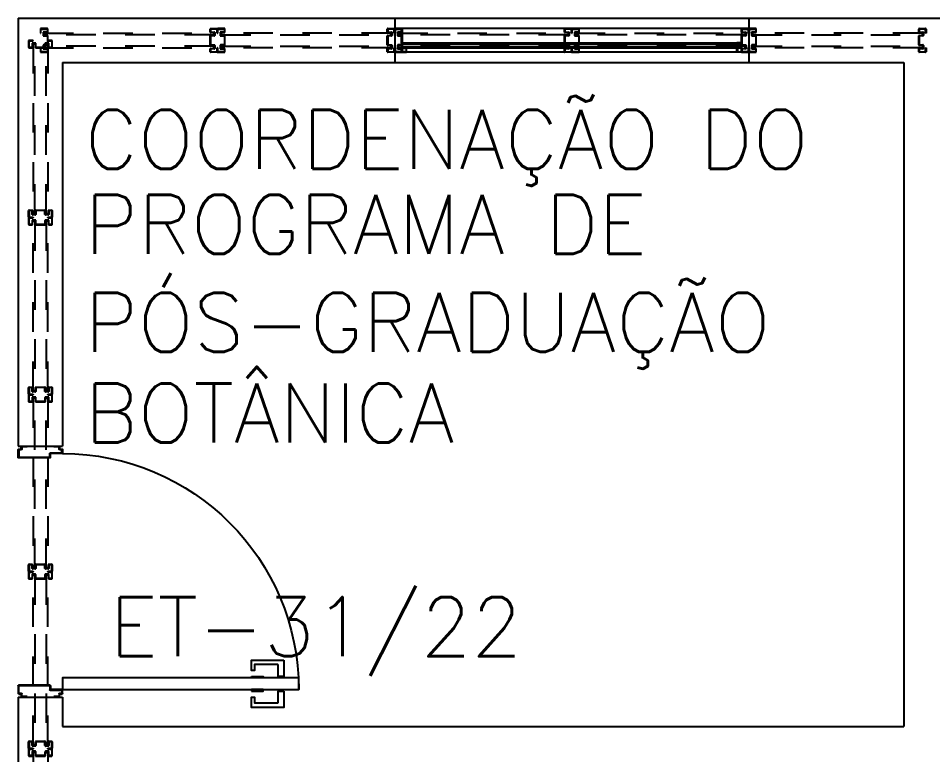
# Model space of a CAD drawing. Header units: millimetres. Extents: x 2686 to 2939, y 1294 to 1441.
# Drawn here: x 2920.221 to 2923.318, y 1351.629 to 1354.125 of the extents above; entities that cross this region are included whole.
import ezdxf

# ---------------------------------------------------------------- set-up
doc = ezdxf.new("R2010")
doc.units = ezdxf.units.MM
doc.linetypes.add('HIDDEN', pattern=[0.375, 0.25, -0.125])
for name, color, linetype in [('AR-ALV', 2, 'Continuous'), ('AR-ESQ', 1, 'Continuous'), ('AR-PEITORIL', 1, 'Continuous'), ('AR-PORTA', 1, 'Continuous'), ('DT-ESQ-BAGUETE-C', 1, 'Continuous'), ('DT-ESQ-BAGUETE-V', 1, 'Continuous'), ('DT-ESQ-CHAPA DOBRADA-V', 1, 'Continuous'), ('DT-ESQ-MARCO-V', 1, 'Continuous'), ('DT-ESQ-PERFIL U-C', 2, 'Continuous'), ('DT-ESQ-PROJ', 1, 'HIDDEN'), ('DT-ESQ-VIDRO-C', 2, 'Continuous'), ('DT-TXTMOD', 1, 'Continuous'), ('ENDEREÇO', 2, 'Continuous'), ('maçaneta', 1, 'Continuous'), ('mov', 1, 'Continuous'), ('PM-PERFIL U-C', 2, 'Continuous'), ('pm1', 2, 'Continuous'), ('TEXTO', 2, 'Continuous')]:
    doc.layers.add(name, color=color, linetype=linetype)
doc.styles.add('S10', font='simplex.shx', dxfattribs={"height": 0.1})
doc.styles.add('UNB-100', font='simplex.shx', dxfattribs={"height": 0.2})
doc.styles.add('UNB1-100', font='simplex.shx', dxfattribs={"height": 0.2})

# ---------------------------------------------------------------- blocks, each defined once
blk = doc.blocks.new('EF135-P')
at = {"layer": 'DT-ESQ-PROJ', "ltscale": 0.1}
for points in [[(0.025, -0.1035), (0.025, -0.1135, -0.414214), (0.0235, -0.115), (0.0015, -0.115, -0.414214), (0, -0.1135), (0, -0.1), (0.0015, -0.1), (0.0015, -0.113, 0.414214), (0.002, -0.1135), (0.023, -0.1135, 0.414214), (0.0235, -0.113), (0.0235, -0.1035), (0.0105, -0.1035, -0.414214), (0.009, -0.102), (0.009, -0.092, -0.414214), (0.0105, -0.0905), (0.0235, -0.0905), (0.0235, -0.0595), (0.0105, -0.0595, -0.414214), (0.009, -0.058), (0.009, -0.048, -0.414214), (0.0105, -0.0465), (0.0235, -0.0465), (0.0235, -0.037, 0.414214), (0.023, -0.0365), (0.002, -0.0365, 0.414214), (0.0015, -0.037), (0.0015, -0.05), (0, -0.05), (0, -0.0365, -0.414214), (0.0015, -0.035), (0.0235, -0.035, -0.414214), (0.025, -0.0365), (0.025, -0.0465, -0.414214), (0.0235, -0.048), (0.0105, -0.048), (0.0105, -0.058), (0.0235, -0.058), (0.0235, -0.058, -0.414214), (0.025, -0.0595), (0.025, -0.0905, -0.414214), (0.0235, -0.092), (0.0235, -0.092), (0.0105, -0.092), (0.0105, -0.102), (0.0235, -0.102, -0.414214)], [(0.575, -0.1035), (0.575, -0.1135, 0.414214), (0.5765, -0.115), (0.5985, -0.115, 0.414214), (0.6, -0.1135), (0.6, -0.1), (0.5985, -0.1), (0.5985, -0.113, -0.414214), (0.598, -0.1135), (0.577, -0.1135, -0.414214), (0.5765, -0.113), (0.5765, -0.1035), (0.5895, -0.1035, 0.414214), (0.591, -0.102), (0.591, -0.092, 0.414214), (0.5895, -0.0905), (0.5765, -0.0905), (0.5765, -0.0595), (0.5895, -0.0595, 0.414214), (0.591, -0.058), (0.591, -0.048, 0.414214), (0.5895, -0.0465), (0.5765, -0.0465), (0.5765, -0.037, -0.414214), (0.577, -0.0365), (0.598, -0.0365, -0.414214), (0.5985, -0.037), (0.5985, -0.05), (0.6, -0.05), (0.6, -0.0365, 0.414214), (0.5985, -0.035), (0.5765, -0.035, 0.414214), (0.575, -0.0365), (0.575, -0.0465, 0.414214), (0.5765, -0.048), (0.5895, -0.048), (0.5895, -0.058), (0.5765, -0.058), (0.5765, -0.058, 0.414214), (0.575, -0.0595), (0.575, -0.0905, 0.414214), (0.5765, -0.092), (0.5765, -0.092), (0.5895, -0.092), (0.5895, -0.102), (0.5765, -0.102, 0.414214)], [(0.625, -0.1035), (0.625, -0.1135, -0.414214), (0.6235, -0.115), (0.6015, -0.115, -0.414214), (0.6, -0.1135), (0.6, -0.1), (0.6015, -0.1), (0.6015, -0.113, 0.414214), (0.602, -0.1135), (0.623, -0.1135, 0.414214), (0.6235, -0.113), (0.6235, -0.1035), (0.6105, -0.1035, -0.414214), (0.609, -0.102), (0.609, -0.092, -0.414214), (0.6105, -0.0905), (0.6235, -0.0905), (0.6235, -0.0595), (0.6105, -0.0595, -0.414214), (0.609, -0.058), (0.609, -0.048, -0.414214), (0.6105, -0.0465), (0.6235, -0.0465), (0.6235, -0.037, 0.414214), (0.623, -0.0365), (0.602, -0.0365, 0.414214), (0.6015, -0.037), (0.6015, -0.05), (0.6, -0.05), (0.6, -0.0365, -0.414214), (0.6015, -0.035), (0.6235, -0.035, -0.414214), (0.625, -0.0365), (0.625, -0.0465, -0.414214), (0.6235, -0.048), (0.6105, -0.048), (0.6105, -0.058), (0.6235, -0.058), (0.6235, -0.058, -0.414214), (0.625, -0.0595), (0.625, -0.0905, -0.414214), (0.6235, -0.092), (0.6235, -0.092), (0.6105, -0.092), (0.6105, -0.102), (0.6235, -0.102, -0.414214)], [(1.175, -0.1035), (1.175, -0.1135, 0.414214), (1.1765, -0.115), (1.1985, -0.115, 0.414214), (1.2, -0.1135), (1.2, -0.1), (1.1985, -0.1), (1.1985, -0.113, -0.414214), (1.198, -0.1135), (1.177, -0.1135, -0.414214), (1.1765, -0.113), (1.1765, -0.1035), (1.1895, -0.1035, 0.414214), (1.191, -0.102), (1.191, -0.092, 0.414214), (1.1895, -0.0905), (1.1765, -0.0905), (1.1765, -0.0595), (1.1895, -0.0595, 0.414214), (1.191, -0.058), (1.191, -0.048, 0.414214), (1.1895, -0.0465), (1.1765, -0.0465), (1.1765, -0.037, -0.414214), (1.177, -0.0365), (1.198, -0.0365, -0.414214), (1.1985, -0.037), (1.1985, -0.05), (1.2, -0.05), (1.2, -0.0365, 0.414214), (1.1985, -0.035), (1.1765, -0.035, 0.414214), (1.175, -0.0365), (1.175, -0.0465, 0.414214), (1.1765, -0.048), (1.1895, -0.048), (1.1895, -0.058), (1.1765, -0.058), (1.1765, -0.058, 0.414214), (1.175, -0.0595), (1.175, -0.0905, 0.414214), (1.1765, -0.092), (1.1765, -0.092), (1.1895, -0.092), (1.1895, -0.102), (1.1765, -0.102, 0.414214)], [(1.225, -0.1035), (1.225, -0.1135, -0.414214), (1.2235, -0.115), (1.2015, -0.115, -0.414214), (1.2, -0.1135), (1.2, -0.1), (1.2015, -0.1), (1.2015, -0.113, 0.414214), (1.202, -0.1135), (1.223, -0.1135, 0.414214), (1.2235, -0.113), (1.2235, -0.1035), (1.2105, -0.1035, -0.414214), (1.209, -0.102), (1.209, -0.092, -0.414214), (1.2105, -0.0905), (1.2235, -0.0905), (1.2235, -0.0595), (1.2105, -0.0595, -0.414214), (1.209, -0.058), (1.209, -0.048, -0.414214), (1.2105, -0.0465), (1.2235, -0.0465), (1.2235, -0.037, 0.414214), (1.223, -0.0365), (1.202, -0.0365, 0.414214), (1.2015, -0.037), (1.2015, -0.05), (1.2, -0.05), (1.2, -0.0365, -0.414214), (1.2015, -0.035), (1.2235, -0.035, -0.414214), (1.225, -0.0365), (1.225, -0.0465, -0.414214), (1.2235, -0.048), (1.2105, -0.048), (1.2105, -0.058), (1.2235, -0.058), (1.2235, -0.058, -0.414214), (1.225, -0.0595), (1.225, -0.0905, -0.414214), (1.2235, -0.092), (1.2235, -0.092), (1.2105, -0.092), (1.2105, -0.102), (1.2235, -0.102, -0.414214)], [(1.775, -0.1035), (1.775, -0.1135, 0.414214), (1.7765, -0.115), (1.7985, -0.115, 0.414214), (1.8, -0.1135), (1.8, -0.1), (1.7985, -0.1), (1.7985, -0.113, -0.414214), (1.798, -0.1135), (1.777, -0.1135, -0.414214), (1.7765, -0.113), (1.7765, -0.1035), (1.7895, -0.1035, 0.414214), (1.791, -0.102), (1.791, -0.092, 0.414214), (1.7895, -0.0905), (1.7765, -0.0905), (1.7765, -0.0595), (1.7895, -0.0595, 0.414214), (1.791, -0.058), (1.791, -0.048, 0.414214), (1.7895, -0.0465), (1.7765, -0.0465), (1.7765, -0.037, -0.414214), (1.777, -0.0365), (1.798, -0.0365, -0.414214), (1.7985, -0.037), (1.7985, -0.05), (1.8, -0.05), (1.8, -0.0365, 0.414214), (1.7985, -0.035), (1.7765, -0.035, 0.414214), (1.775, -0.0365), (1.775, -0.0465, 0.414214), (1.7765, -0.048), (1.7895, -0.048), (1.7895, -0.058), (1.7765, -0.058), (1.7765, -0.058, 0.414214), (1.775, -0.0595), (1.775, -0.0905, 0.414214), (1.7765, -0.092), (1.7765, -0.092), (1.7895, -0.092), (1.7895, -0.102), (1.7765, -0.102, 0.414214)], [(1.825, -0.1035), (1.825, -0.1135, -0.414214), (1.8235, -0.115), (1.8015, -0.115, -0.414214), (1.8, -0.1135), (1.8, -0.1), (1.8015, -0.1), (1.8015, -0.113, 0.414214), (1.802, -0.1135), (1.823, -0.1135, 0.414214), (1.8235, -0.113), (1.8235, -0.1035), (1.8105, -0.1035, -0.414214), (1.809, -0.102), (1.809, -0.092, -0.414214), (1.8105, -0.0905), (1.8235, -0.0905), (1.8235, -0.0595), (1.8105, -0.0595, -0.414214), (1.809, -0.058), (1.809, -0.048, -0.414214), (1.8105, -0.0465), (1.8235, -0.0465), (1.8235, -0.037, 0.414214), (1.823, -0.0365), (1.802, -0.0365, 0.414214), (1.8015, -0.037), (1.8015, -0.05), (1.8, -0.05), (1.8, -0.0365, -0.414214), (1.8015, -0.035), (1.8235, -0.035, -0.414214), (1.825, -0.0365), (1.825, -0.0465, -0.414214), (1.8235, -0.048), (1.8105, -0.048), (1.8105, -0.058), (1.8235, -0.058), (1.8235, -0.058, -0.414214), (1.825, -0.0595), (1.825, -0.0905, -0.414214), (1.8235, -0.092), (1.8235, -0.092), (1.8105, -0.092), (1.8105, -0.102), (1.8235, -0.102, -0.414214)], [(2.375, -0.1035), (2.375, -0.1135, 0.414214), (2.3765, -0.115), (2.3985, -0.115, 0.414214), (2.4, -0.1135), (2.4, -0.1), (2.3985, -0.1), (2.3985, -0.113, -0.414214), (2.398, -0.1135), (2.377, -0.1135, -0.414214), (2.3765, -0.113), (2.3765, -0.1035), (2.3895, -0.1035, 0.414214), (2.391, -0.102), (2.391, -0.092, 0.414214), (2.3895, -0.0905), (2.3765, -0.0905), (2.3765, -0.0595), (2.3895, -0.0595, 0.414214), (2.391, -0.058), (2.391, -0.048, 0.414214), (2.3895, -0.0465), (2.3765, -0.0465), (2.3765, -0.037, -0.414214), (2.377, -0.0365), (2.398, -0.0365, -0.414214), (2.3985, -0.037), (2.3985, -0.05), (2.4, -0.05), (2.4, -0.0365, 0.414214), (2.3985, -0.035), (2.3765, -0.035, 0.414214), (2.375, -0.0365), (2.375, -0.0465, 0.414214), (2.3765, -0.048), (2.3895, -0.048), (2.3895, -0.058), (2.3765, -0.058), (2.3765, -0.058, 0.414214), (2.375, -0.0595), (2.375, -0.0905, 0.414214), (2.3765, -0.092), (2.3765, -0.092), (2.3895, -0.092), (2.3895, -0.102), (2.3765, -0.102, 0.414214)], [(2.425, -0.1035), (2.425, -0.1135, -0.414214), (2.4235, -0.115), (2.4015, -0.115, -0.414214), (2.4, -0.1135), (2.4, -0.1), (2.4015, -0.1), (2.4015, -0.113, 0.414214), (2.402, -0.1135), (2.423, -0.1135, 0.414214), (2.4235, -0.113), (2.4235, -0.1035), (2.4105, -0.1035, -0.414214), (2.409, -0.102), (2.409, -0.092, -0.414214), (2.4105, -0.0905), (2.4235, -0.0905), (2.4235, -0.0595), (2.4105, -0.0595, -0.414214), (2.409, -0.058), (2.409, -0.048, -0.414214), (2.4105, -0.0465), (2.4235, -0.0465), (2.4235, -0.037, 0.414214), (2.423, -0.0365), (2.402, -0.0365, 0.414214), (2.4015, -0.037), (2.4015, -0.05), (2.4, -0.05), (2.4, -0.0365, -0.414214), (2.4015, -0.035), (2.4235, -0.035, -0.414214), (2.425, -0.0365), (2.425, -0.0465, -0.414214), (2.4235, -0.048), (2.4105, -0.048), (2.4105, -0.058), (2.4235, -0.058), (2.4235, -0.058, -0.414214), (2.425, -0.0595), (2.425, -0.0905, -0.414214), (2.4235, -0.092), (2.4235, -0.092), (2.4105, -0.092), (2.4105, -0.102), (2.4235, -0.102, -0.414214)], [(2.975, -0.1035), (2.975, -0.1135, 0.414214), (2.9765, -0.115), (2.9985, -0.115, 0.414214), (3, -0.1135), (3, -0.1), (2.9985, -0.1), (2.9985, -0.113, -0.414214), (2.998, -0.1135), (2.977, -0.1135, -0.414214), (2.9765, -0.113), (2.9765, -0.1035), (2.9895, -0.1035, 0.414214), (2.991, -0.102), (2.991, -0.092, 0.414214), (2.9895, -0.0905), (2.9765, -0.0905), (2.9765, -0.0595), (2.9895, -0.0595, 0.414214), (2.991, -0.058), (2.991, -0.048, 0.414214), (2.9895, -0.0465), (2.9765, -0.0465), (2.9765, -0.037, -0.414214), (2.977, -0.0365), (2.998, -0.0365, -0.414214), (2.9985, -0.037), (2.9985, -0.05), (3, -0.05), (3, -0.0365, 0.414214), (2.9985, -0.035), (2.9765, -0.035, 0.414214), (2.975, -0.0365), (2.975, -0.0465, 0.414214), (2.9765, -0.048), (2.9895, -0.048), (2.9895, -0.058), (2.9765, -0.058), (2.9765, -0.058, 0.414214), (2.975, -0.0595), (2.975, -0.0905, 0.414214), (2.9765, -0.092), (2.9765, -0.092), (2.9895, -0.092), (2.9895, -0.102), (2.9765, -0.102, 0.414214)]]:
    blk.add_lwpolyline(points, format="xyb", close=True, dxfattribs=at)
for points in [[(0.0125, -0.056), (0.0125, -0.05), (0.5875, -0.05), (0.5875, -0.056)], [(1.1875, -0.056), (1.1875, -0.05), (0.6125, -0.05), (0.6125, -0.056)], [(1.7875, -0.056), (1.7875, -0.05), (1.2125, -0.05), (1.2125, -0.056)], [(1.8125, -0.056), (1.8125, -0.05), (2.3875, -0.05), (2.3875, -0.056)], [(2.9875, -0.056), (2.9875, -0.05), (2.4125, -0.05), (2.4125, -0.056)], [(0.0125, -0.094), (0.0125, -0.1), (0.5875, -0.1), (0.5875, -0.094)], [(1.1875, -0.094), (1.1875, -0.1), (0.6125, -0.1), (0.6125, -0.094)], [(1.7875, -0.094), (1.7875, -0.1), (1.2125, -0.1), (1.2125, -0.094)], [(1.8125, -0.094), (1.8125, -0.1), (2.3875, -0.1), (2.3875, -0.094)], [(2.9875, -0.094), (2.9875, -0.1), (2.4125, -0.1), (2.4125, -0.094)]]:
    blk.add_lwpolyline(points, close=True, dxfattribs=at)
at = {"layer": 'DT-TXTMOD', "ltscale": 0.1, "style": 'S10', "flags": 3}
for tag, p in [('M19A', (0.0235, -0.255)), ('M21A', (0.827, -0.255)), ('M23A', (1.6306, -0.255)), ('M26A', (2.4341, -0.255))]:
    blk.add_attdef(tag, p, '', height=0.1, dxfattribs=at)
blk = doc.blocks.new('EF136-P')
at = {"layer": 'DT-ESQ-PROJ', "ltscale": 0.1}
for points in [[(0.025, -0.1035), (0.025, -0.1135, -0.414214), (0.0235, -0.115), (0.0015, -0.115, -0.414214), (0, -0.1135), (0, -0.1), (0.0015, -0.1), (0.0015, -0.113, 0.414214), (0.002, -0.1135), (0.023, -0.1135, 0.414214), (0.0235, -0.113), (0.0235, -0.1035), (0.0105, -0.1035, -0.414214), (0.009, -0.102), (0.009, -0.092, -0.414214), (0.0105, -0.0905), (0.0235, -0.0905), (0.0235, -0.0595), (0.0105, -0.0595, -0.414214), (0.009, -0.058), (0.009, -0.048, -0.414214), (0.0105, -0.0465), (0.0235, -0.0465), (0.0235, -0.037, 0.414214), (0.023, -0.0365), (0.002, -0.0365, 0.414214), (0.0015, -0.037), (0.0015, -0.05), (0, -0.05), (0, -0.0365, -0.414214), (0.0015, -0.035), (0.0235, -0.035, -0.414214), (0.025, -0.0365), (0.025, -0.0465, -0.414214), (0.0235, -0.048), (0.0105, -0.048), (0.0105, -0.058), (0.0235, -0.058), (0.0235, -0.058, -0.414214), (0.025, -0.0595), (0.025, -0.0905, -0.414214), (0.0235, -0.092), (0.0235, -0.092), (0.0105, -0.092), (0.0105, -0.102), (0.0235, -0.102, -0.414214)], [(0.575, -0.1035), (0.575, -0.1135, 0.414214), (0.5765, -0.115), (0.5985, -0.115, 0.414214), (0.6, -0.1135), (0.6, -0.1), (0.5985, -0.1), (0.5985, -0.113, -0.414214), (0.598, -0.1135), (0.577, -0.1135, -0.414214), (0.5765, -0.113), (0.5765, -0.1035), (0.5895, -0.1035, 0.414214), (0.591, -0.102), (0.591, -0.092, 0.414214), (0.5895, -0.0905), (0.5765, -0.0905), (0.5765, -0.0595), (0.5895, -0.0595, 0.414214), (0.591, -0.058), (0.591, -0.048, 0.414214), (0.5895, -0.0465), (0.5765, -0.0465), (0.5765, -0.037, -0.414214), (0.577, -0.0365), (0.598, -0.0365, -0.414214), (0.5985, -0.037), (0.5985, -0.05), (0.6, -0.05), (0.6, -0.0365, 0.414214), (0.5985, -0.035), (0.5765, -0.035, 0.414214), (0.575, -0.0365), (0.575, -0.0465, 0.414214), (0.5765, -0.048), (0.5895, -0.048), (0.5895, -0.058), (0.5765, -0.058), (0.5765, -0.058, 0.414214), (0.575, -0.0595), (0.575, -0.0905, 0.414214), (0.5765, -0.092), (0.5765, -0.092), (0.5895, -0.092), (0.5895, -0.102), (0.5765, -0.102, 0.414214)], [(0.625, -0.1035), (0.625, -0.1135, -0.414214), (0.6235, -0.115), (0.6015, -0.115, -0.414214), (0.6, -0.1135), (0.6, -0.1), (0.6015, -0.1), (0.6015, -0.113, 0.414214), (0.602, -0.1135), (0.623, -0.1135, 0.414214), (0.6235, -0.113), (0.6235, -0.1035), (0.6105, -0.1035, -0.414214), (0.609, -0.102), (0.609, -0.092, -0.414214), (0.6105, -0.0905), (0.6235, -0.0905), (0.6235, -0.0595), (0.6105, -0.0595, -0.414214), (0.609, -0.058), (0.609, -0.048, -0.414214), (0.6105, -0.0465), (0.6235, -0.0465), (0.6235, -0.037, 0.414214), (0.623, -0.0365), (0.602, -0.0365, 0.414214), (0.6015, -0.037), (0.6015, -0.05), (0.6, -0.05), (0.6, -0.0365, -0.414214), (0.6015, -0.035), (0.6235, -0.035, -0.414214), (0.625, -0.0365), (0.625, -0.0465, -0.414214), (0.6235, -0.048), (0.6105, -0.048), (0.6105, -0.058), (0.6235, -0.058), (0.6235, -0.058, -0.414214), (0.625, -0.0595), (0.625, -0.0905, -0.414214), (0.6235, -0.092), (0.6235, -0.092), (0.6105, -0.092), (0.6105, -0.102), (0.6235, -0.102, -0.414214)], [(1.175, -0.1035), (1.175, -0.1135, 0.414214), (1.1765, -0.115), (1.1985, -0.115, 0.414214), (1.2, -0.1135), (1.2, -0.1), (1.1985, -0.1), (1.1985, -0.113, -0.414214), (1.198, -0.1135), (1.177, -0.1135, -0.414214), (1.1765, -0.113), (1.1765, -0.1035), (1.1895, -0.1035, 0.414214), (1.191, -0.102), (1.191, -0.092, 0.414214), (1.1895, -0.0905), (1.1765, -0.0905), (1.1765, -0.0595), (1.1895, -0.0595, 0.414214), (1.191, -0.058), (1.191, -0.048, 0.414214), (1.1895, -0.0465), (1.1765, -0.0465), (1.1765, -0.037, -0.414214), (1.177, -0.0365), (1.198, -0.0365, -0.414214), (1.1985, -0.037), (1.1985, -0.05), (1.2, -0.05), (1.2, -0.0365, 0.414214), (1.1985, -0.035), (1.1765, -0.035, 0.414214), (1.175, -0.0365), (1.175, -0.0465, 0.414214), (1.1765, -0.048), (1.1895, -0.048), (1.1895, -0.058), (1.1765, -0.058), (1.1765, -0.058, 0.414214), (1.175, -0.0595), (1.175, -0.0905, 0.414214), (1.1765, -0.092), (1.1765, -0.092), (1.1895, -0.092), (1.1895, -0.102), (1.1765, -0.102, 0.414214)], [(1.225, -0.1035), (1.225, -0.1135, -0.414214), (1.2235, -0.115), (1.2015, -0.115, -0.414214), (1.2, -0.1135), (1.2, -0.1), (1.2015, -0.1), (1.2015, -0.113, 0.414214), (1.202, -0.1135), (1.223, -0.1135, 0.414214), (1.2235, -0.113), (1.2235, -0.1035), (1.2105, -0.1035, -0.414214), (1.209, -0.102), (1.209, -0.092, -0.414214), (1.2105, -0.0905), (1.2235, -0.0905), (1.2235, -0.0595), (1.2105, -0.0595, -0.414214), (1.209, -0.058), (1.209, -0.048, -0.414214), (1.2105, -0.0465), (1.2235, -0.0465), (1.2235, -0.037, 0.414214), (1.223, -0.0365), (1.202, -0.0365, 0.414214), (1.2015, -0.037), (1.2015, -0.05), (1.2, -0.05), (1.2, -0.0365, -0.414214), (1.2015, -0.035), (1.2235, -0.035, -0.414214), (1.225, -0.0365), (1.225, -0.0465, -0.414214), (1.2235, -0.048), (1.2105, -0.048), (1.2105, -0.058), (1.2235, -0.058), (1.2235, -0.058, -0.414214), (1.225, -0.0595), (1.225, -0.0905, -0.414214), (1.2235, -0.092), (1.2235, -0.092), (1.2105, -0.092), (1.2105, -0.102), (1.2235, -0.102, -0.414214)], [(1.775, -0.1035), (1.775, -0.1135, 0.414214), (1.7765, -0.115), (1.7985, -0.115, 0.414214), (1.8, -0.1135), (1.8, -0.1), (1.7985, -0.1), (1.7985, -0.113, -0.414214), (1.798, -0.1135), (1.777, -0.1135, -0.414214), (1.7765, -0.113), (1.7765, -0.1035), (1.7895, -0.1035, 0.414214), (1.791, -0.102), (1.791, -0.092, 0.414214), (1.7895, -0.0905), (1.7765, -0.0905), (1.7765, -0.0595), (1.7895, -0.0595, 0.414214), (1.791, -0.058), (1.791, -0.048, 0.414214), (1.7895, -0.0465), (1.7765, -0.0465), (1.7765, -0.037, -0.414214), (1.777, -0.0365), (1.798, -0.0365, -0.414214), (1.7985, -0.037), (1.7985, -0.05), (1.8, -0.05), (1.8, -0.0365, 0.414214), (1.7985, -0.035), (1.7765, -0.035, 0.414214), (1.775, -0.0365), (1.775, -0.0465, 0.414214), (1.7765, -0.048), (1.7895, -0.048), (1.7895, -0.058), (1.7765, -0.058), (1.7765, -0.058, 0.414214), (1.775, -0.0595), (1.775, -0.0905, 0.414214), (1.7765, -0.092), (1.7765, -0.092), (1.7895, -0.092), (1.7895, -0.102), (1.7765, -0.102, 0.414214)], [(1.825, -0.1035), (1.825, -0.1135, -0.414214), (1.8235, -0.115), (1.8015, -0.115, -0.414214), (1.8, -0.1135), (1.8, -0.1), (1.8015, -0.1), (1.8015, -0.113, 0.414214), (1.802, -0.1135), (1.823, -0.1135, 0.414214), (1.8235, -0.113), (1.8235, -0.1035), (1.8105, -0.1035, -0.414214), (1.809, -0.102), (1.809, -0.092, -0.414214), (1.8105, -0.0905), (1.8235, -0.0905), (1.8235, -0.0595), (1.8105, -0.0595, -0.414214), (1.809, -0.058), (1.809, -0.048, -0.414214), (1.8105, -0.0465), (1.8235, -0.0465), (1.8235, -0.037, 0.414214), (1.823, -0.0365), (1.802, -0.0365, 0.414214), (1.8015, -0.037), (1.8015, -0.05), (1.8, -0.05), (1.8, -0.0365, -0.414214), (1.8015, -0.035), (1.8235, -0.035, -0.414214), (1.825, -0.0365), (1.825, -0.0465, -0.414214), (1.8235, -0.048), (1.8105, -0.048), (1.8105, -0.058), (1.8235, -0.058), (1.8235, -0.058, -0.414214), (1.825, -0.0595), (1.825, -0.0905, -0.414214), (1.8235, -0.092), (1.8235, -0.092), (1.8105, -0.092), (1.8105, -0.102), (1.8235, -0.102, -0.414214)], [(2.375, -0.1035), (2.375, -0.1135, 0.414214), (2.3765, -0.115), (2.3985, -0.115, 0.414214), (2.4, -0.1135), (2.4, -0.1), (2.3985, -0.1), (2.3985, -0.113, -0.414214), (2.398, -0.1135), (2.377, -0.1135, -0.414214), (2.3765, -0.113), (2.3765, -0.1035), (2.3895, -0.1035, 0.414214), (2.391, -0.102), (2.391, -0.092, 0.414214), (2.3895, -0.0905), (2.3765, -0.0905), (2.3765, -0.0595), (2.3895, -0.0595, 0.414214), (2.391, -0.058), (2.391, -0.048, 0.414214), (2.3895, -0.0465), (2.3765, -0.0465), (2.3765, -0.037, -0.414214), (2.377, -0.0365), (2.398, -0.0365, -0.414214), (2.3985, -0.037), (2.3985, -0.05), (2.4, -0.05), (2.4, -0.0365, 0.414214), (2.3985, -0.035), (2.3765, -0.035, 0.414214), (2.375, -0.0365), (2.375, -0.0465, 0.414214), (2.3765, -0.048), (2.3895, -0.048), (2.3895, -0.058), (2.3765, -0.058), (2.3765, -0.058, 0.414214), (2.375, -0.0595), (2.375, -0.0905, 0.414214), (2.3765, -0.092), (2.3765, -0.092), (2.3895, -0.092), (2.3895, -0.102), (2.3765, -0.102, 0.414214)], [(2.425, -0.1035), (2.425, -0.1135, -0.414214), (2.4235, -0.115), (2.4015, -0.115, -0.414214), (2.4, -0.1135), (2.4, -0.1), (2.4015, -0.1), (2.4015, -0.113, 0.414214), (2.402, -0.1135), (2.423, -0.1135, 0.414214), (2.4235, -0.113), (2.4235, -0.1035), (2.4105, -0.1035, -0.414214), (2.409, -0.102), (2.409, -0.092, -0.414214), (2.4105, -0.0905), (2.4235, -0.0905), (2.4235, -0.0595), (2.4105, -0.0595, -0.414214), (2.409, -0.058), (2.409, -0.048, -0.414214), (2.4105, -0.0465), (2.4235, -0.0465), (2.4235, -0.037, 0.414214), (2.423, -0.0365), (2.402, -0.0365, 0.414214), (2.4015, -0.037), (2.4015, -0.05), (2.4, -0.05), (2.4, -0.0365, -0.414214), (2.4015, -0.035), (2.4235, -0.035, -0.414214), (2.425, -0.0365), (2.425, -0.0465, -0.414214), (2.4235, -0.048), (2.4105, -0.048), (2.4105, -0.058), (2.4235, -0.058), (2.4235, -0.058, -0.414214), (2.425, -0.0595), (2.425, -0.0905, -0.414214), (2.4235, -0.092), (2.4235, -0.092), (2.4105, -0.092), (2.4105, -0.102), (2.4235, -0.102, -0.414214)], [(2.975, -0.1035), (2.975, -0.1135, 0.414214), (2.9765, -0.115), (2.9985, -0.115, 0.414214), (3, -0.1135), (3, -0.1), (2.9985, -0.1), (2.9985, -0.113, -0.414214), (2.998, -0.1135), (2.977, -0.1135, -0.414214), (2.9765, -0.113), (2.9765, -0.1035), (2.9895, -0.1035, 0.414214), (2.991, -0.102), (2.991, -0.092, 0.414214), (2.9895, -0.0905), (2.9765, -0.0905), (2.9765, -0.0595), (2.9895, -0.0595, 0.414214), (2.991, -0.058), (2.991, -0.048, 0.414214), (2.9895, -0.0465), (2.9765, -0.0465), (2.9765, -0.037, -0.414214), (2.977, -0.0365), (2.998, -0.0365, -0.414214), (2.9985, -0.037), (2.9985, -0.05), (3, -0.05), (3, -0.0365, 0.414214), (2.9985, -0.035), (2.9765, -0.035, 0.414214), (2.975, -0.0365), (2.975, -0.0465, 0.414214), (2.9765, -0.048), (2.9895, -0.048), (2.9895, -0.058), (2.9765, -0.058), (2.9765, -0.058, 0.414214), (2.975, -0.0595), (2.975, -0.0905, 0.414214), (2.9765, -0.092), (2.9765, -0.092), (2.9895, -0.092), (2.9895, -0.102), (2.9765, -0.102, 0.414214)], [(3.025, -0.1035), (3.025, -0.1135, -0.414214), (3.0235, -0.115), (3.0015, -0.115, -0.414214), (3, -0.1135), (3, -0.1), (3.0015, -0.1), (3.0015, -0.113, 0.414214), (3.002, -0.1135), (3.023, -0.1135, 0.414214), (3.0235, -0.113), (3.0235, -0.1035), (3.0105, -0.1035, -0.414214), (3.009, -0.102), (3.009, -0.092, -0.414214), (3.0105, -0.0905), (3.0235, -0.0905), (3.0235, -0.0595), (3.0105, -0.0595, -0.414214), (3.009, -0.058), (3.009, -0.048, -0.414214), (3.0105, -0.0465), (3.0235, -0.0465), (3.0235, -0.037, 0.414214), (3.023, -0.0365), (3.002, -0.0365, 0.414214), (3.0015, -0.037), (3.0015, -0.05), (3, -0.05), (3, -0.0365, -0.414214), (3.0015, -0.035), (3.0235, -0.035, -0.414214), (3.025, -0.0365), (3.025, -0.0465, -0.414214), (3.0235, -0.048), (3.0105, -0.048), (3.0105, -0.058), (3.0235, -0.058), (3.0235, -0.058, -0.414214), (3.025, -0.0595), (3.025, -0.0905, -0.414214), (3.0235, -0.092), (3.0235, -0.092), (3.0105, -0.092), (3.0105, -0.102), (3.0235, -0.102, -0.414214)], [(3.575, -0.1035), (3.575, -0.1135, 0.414214), (3.5765, -0.115), (3.5985, -0.115, 0.414214), (3.6, -0.1135), (3.6, -0.1), (3.5985, -0.1), (3.5985, -0.113, -0.414214), (3.598, -0.1135), (3.577, -0.1135, -0.414214), (3.5765, -0.113), (3.5765, -0.1035), (3.5895, -0.1035, 0.414214), (3.591, -0.102), (3.591, -0.092, 0.414214), (3.5895, -0.0905), (3.5765, -0.0905), (3.5765, -0.0595), (3.5895, -0.0595, 0.414214), (3.591, -0.058), (3.591, -0.048, 0.414214), (3.5895, -0.0465), (3.5765, -0.0465), (3.5765, -0.037, -0.414214), (3.577, -0.0365), (3.598, -0.0365, -0.414214), (3.5985, -0.037), (3.5985, -0.05), (3.6, -0.05), (3.6, -0.0365, 0.414214), (3.5985, -0.035), (3.5765, -0.035, 0.414214), (3.575, -0.0365), (3.575, -0.0465, 0.414214), (3.5765, -0.048), (3.5895, -0.048), (3.5895, -0.058), (3.5765, -0.058), (3.5765, -0.058, 0.414214), (3.575, -0.0595), (3.575, -0.0905, 0.414214), (3.5765, -0.092), (3.5765, -0.092), (3.5895, -0.092), (3.5895, -0.102), (3.5765, -0.102, 0.414214)], [(3.625, -0.1035), (3.625, -0.1135, -0.414214), (3.6235, -0.115), (3.6015, -0.115, -0.414214), (3.6, -0.1135), (3.6, -0.1), (3.6015, -0.1), (3.6015, -0.113, 0.414214), (3.602, -0.1135), (3.623, -0.1135, 0.414214), (3.6235, -0.113), (3.6235, -0.1035), (3.6105, -0.1035, -0.414214), (3.609, -0.102), (3.609, -0.092, -0.414214), (3.6105, -0.0905), (3.6235, -0.0905), (3.6235, -0.0595), (3.6105, -0.0595, -0.414214), (3.609, -0.058), (3.609, -0.048, -0.414214), (3.6105, -0.0465), (3.6235, -0.0465), (3.6235, -0.037, 0.414214), (3.623, -0.0365), (3.602, -0.0365, 0.414214), (3.6015, -0.037), (3.6015, -0.05), (3.6, -0.05), (3.6, -0.0365, -0.414214), (3.6015, -0.035), (3.6235, -0.035, -0.414214), (3.625, -0.0365), (3.625, -0.0465, -0.414214), (3.6235, -0.048), (3.6105, -0.048), (3.6105, -0.058), (3.6235, -0.058), (3.6235, -0.058, -0.414214), (3.625, -0.0595), (3.625, -0.0905, -0.414214), (3.6235, -0.092), (3.6235, -0.092), (3.6105, -0.092), (3.6105, -0.102), (3.6235, -0.102, -0.414214)], [(4.175, -0.1035), (4.175, -0.1135, 0.414214), (4.1765, -0.115), (4.1985, -0.115, 0.414214), (4.2, -0.1135), (4.2, -0.1), (4.1985, -0.1), (4.1985, -0.113, -0.414214), (4.198, -0.1135), (4.177, -0.1135, -0.414214), (4.1765, -0.113), (4.1765, -0.1035), (4.1895, -0.1035, 0.414214), (4.191, -0.102), (4.191, -0.092, 0.414214), (4.1895, -0.0905), (4.1765, -0.0905), (4.1765, -0.0595), (4.1895, -0.0595, 0.414214), (4.191, -0.058), (4.191, -0.048, 0.414214), (4.1895, -0.0465), (4.1765, -0.0465), (4.1765, -0.037, -0.414214), (4.177, -0.0365), (4.198, -0.0365, -0.414214), (4.1985, -0.037), (4.1985, -0.05), (4.2, -0.05), (4.2, -0.0365, 0.414214), (4.1985, -0.035), (4.1765, -0.035, 0.414214), (4.175, -0.0365), (4.175, -0.0465, 0.414214), (4.1765, -0.048), (4.1895, -0.048), (4.1895, -0.058), (4.1765, -0.058), (4.1765, -0.058, 0.414214), (4.175, -0.0595), (4.175, -0.0905, 0.414214), (4.1765, -0.092), (4.1765, -0.092), (4.1895, -0.092), (4.1895, -0.102), (4.1765, -0.102, 0.414214)]]:
    blk.add_lwpolyline(points, format="xyb", close=True, dxfattribs=at)
for points in [[(0.0125, -0.056), (0.0125, -0.05), (0.5875, -0.05), (0.5875, -0.056)], [(1.1875, -0.056), (1.1875, -0.05), (0.6125, -0.05), (0.6125, -0.056)], [(1.7875, -0.056), (1.7875, -0.05), (1.2125, -0.05), (1.2125, -0.056)], [(1.8125, -0.056), (1.8125, -0.05), (2.3875, -0.05), (2.3875, -0.056)], [(2.9875, -0.056), (2.9875, -0.05), (2.4125, -0.05), (2.4125, -0.056)], [(3.0125, -0.056), (3.0125, -0.05), (3.5875, -0.05), (3.5875, -0.056)], [(4.1875, -0.056), (4.1875, -0.05), (3.6125, -0.05), (3.6125, -0.056)], [(0.0125, -0.094), (0.0125, -0.1), (0.5875, -0.1), (0.5875, -0.094)], [(1.1875, -0.094), (1.1875, -0.1), (0.6125, -0.1), (0.6125, -0.094)], [(1.7875, -0.094), (1.7875, -0.1), (1.2125, -0.1), (1.2125, -0.094)], [(1.8125, -0.094), (1.8125, -0.1), (2.3875, -0.1), (2.3875, -0.094)], [(2.9875, -0.094), (2.9875, -0.1), (2.4125, -0.1), (2.4125, -0.094)], [(3.0125, -0.094), (3.0125, -0.1), (3.5875, -0.1), (3.5875, -0.094)], [(4.1875, -0.094), (4.1875, -0.1), (3.6125, -0.1), (3.6125, -0.094)]]:
    blk.add_lwpolyline(points, close=True, dxfattribs=at)
at = {"layer": 'DT-TXTMOD', "ltscale": 0.1, "style": 'S10', "flags": 3}
for tag, p in [('M19A', (0.0235, -0.255)), ('M21A', (0.827, -0.255)), ('M23A', (1.6306, -0.255)), ('M26A', (2.4341, -0.255))]:
    blk.add_attdef(tag, p, '', height=0.1, dxfattribs=at)
blk = doc.blocks.new('EF05A-P')
at = {"layer": 'DT-ESQ-BAGUETE-C', "ltscale": 0.1}
for points in [[(0.039, -0.05), (0.0255, -0.05), (0.0255, -0.0485), (0.039, -0.0485), (0.039, -0.0365), (0.0255, -0.0365), (0.0255, -0.035), (0.039, -0.035, -0.414214), (0.0405, -0.0365), (0.0405, -0.0485, -0.414214)], [(1.161, -0.05), (1.1745, -0.05), (1.1745, -0.0485), (1.161, -0.0485), (1.161, -0.0365), (1.1745, -0.0365), (1.1745, -0.035), (1.161, -0.035, 0.414214), (1.1595, -0.0365), (1.1595, -0.0485, 0.414214)]]:
    blk.add_lwpolyline(points, format="xyb", close=True, dxfattribs=at)
at = {"layer": 'DT-ESQ-BAGUETE-V', "ltscale": 0.1}
blk.add_line((1.161, -0.05), (0.039, -0.05), dxfattribs=at)
at = {"layer": 'DT-ESQ-CHAPA DOBRADA-V', "ltscale": 0.1}
blk.add_line((1.16, -0.067), (0.04, -0.067), dxfattribs=at)
at = {"layer": 'DT-ESQ-MARCO-V', "ltscale": 0.1}
for p, q in [((0.0235, -0.035), (1.1765, -0.035)), ((0.0235, -0.115), (1.1765, -0.115))]:
    blk.add_line(p, q, dxfattribs=at)
at = {"layer": 'DT-ESQ-PERFIL U-C', "ltscale": 0.1}
for points in [[(0.025, -0.0655), (0.025, -0.0655, 0.414214), (0.0235, -0.067), (0.0235, -0.1135), (0.0015, -0.1135), (0.0015, -0.1), (0, -0.1), (0, -0.1135, 0.414214), (0.0015, -0.115), (0.0235, -0.115, 0.414214), (0.025, -0.1135), (0.025, -0.067), (0.04, -0.067, 1), (0.04, -0.064), (0.025, -0.064), (0.025, -0.0365, 0.414214), (0.0235, -0.035), (0.0015, -0.035, 0.414214), (0, -0.0365), (0, -0.05), (0.0015, -0.05), (0.0015, -0.0365), (0.0235, -0.0365), (0.0235, -0.064, 0.414214), (0.025, -0.0655), (0.04, -0.0655)], [(1.175, -0.0655), (1.175, -0.0655, -0.414214), (1.1765, -0.067), (1.1765, -0.1135), (1.1985, -0.1135), (1.1985, -0.1), (1.2, -0.1), (1.2, -0.1135, -0.414214), (1.1985, -0.115), (1.1765, -0.115, -0.414214), (1.175, -0.1135), (1.175, -0.067), (1.16, -0.067, -1), (1.16, -0.064), (1.175, -0.064), (1.175, -0.0365, -0.414214), (1.1765, -0.035), (1.1985, -0.035, -0.414214), (1.2, -0.0365), (1.2, -0.05), (1.1985, -0.05), (1.1985, -0.0365), (1.1765, -0.0365), (1.1765, -0.064, -0.414214), (1.175, -0.0655), (1.16, -0.0655)]]:
    blk.add_lwpolyline(points, format="xyb", dxfattribs=at)
at = {"layer": 'DT-ESQ-VIDRO-C', "ltscale": 0.1}
blk.add_lwpolyline([(0.027, -0.062), (0.027, -0.052), (1.173, -0.052), (1.173, -0.062)], close=True, dxfattribs=at)
blk = doc.blocks.new('PM3C')
at = {"layer": 'maçaneta'}
for points in [[(0.02, 0.9), (-0.035, 0.9), (-0.035, 0.79), (0, 0.79), (0, 0.8), (-0.02, 0.8), (-0.02, 0.8785, -0.414214), (-0.0185, 0.88), (0.02, 0.88)], [(0.125, 0.9), (0.07, 0.9), (0.07, 0.88), (0.1085, 0.88, -0.414214), (0.11, 0.8785), (0.11, 0.8), (0.09, 0.8), (0.09, 0.79), (0.125, 0.79)]]:
    blk.add_lwpolyline(points, format="xyb", close=True, dxfattribs=at)
for points in [[(0.02, 0.79), (0.02, 0.83), (0.025, 0.83), (0.025, 0.79)], [(0.07, 0.79), (0.07, 0.83), (0.065, 0.83), (0.065, 0.79)]]:
    blk.add_lwpolyline(points, close=True, dxfattribs=at)
at = {"layer": 'mov'}
blk.add_arc((0.025, 0.15), 0.8, 0, 90, dxfattribs=at)
at = {"layer": 'PM-PERFIL U-C'}
for p, q in [((0, 0.12), (0, 0.1385)), ((0.0015, 0.14), (0.01, 0.14)), ((0.002, 0.138), (0.002, 0.12)), ((0.0105, 0.138), (0.002, 0.138)), ((0.01, 0.14), (0.01, 0.1485)), ((0.0115, 0.15), (0.0235, 0.15)), ((0.012, 0.148), (0.012, 0.1395)), ((0.023, 0.148), (0.012, 0.148)), ((0.023, 0.1085), (0.023, 0.148)), ((0.025, 0.1485), (0.025, 0.109)), ((0.825, 0.1485), (0.825, 0.109)), ((0.8385, 0.15), (0.8265, 0.15)), ((0.827, 0.148), (0.838, 0.148)), ((0.827, 0.1085), (0.827, 0.148)), ((0.838, 0.148), (0.838, 0.1395)), ((0.8395, 0.138), (0.848, 0.138)), ((0.84, 0.14), (0.84, 0.1485)), ((0.8485, 0.14), (0.84, 0.14)), ((0.848, 0.138), (0.848, 0.12)), ((0.85, 0.12), (0.85, 0.1385)), ((0.002, 0.12), (0, 0.12)), ((0.038, 0.107), (0.0245, 0.107)), ((0.0385, 0.109), (0.025, 0.109)), ((0.038, 0.107), (0.038, 0.002)), ((0.04, 0.1075), (0.04, 0.0015)), ((0.81, 0.1075), (0.81, 0.0015)), ((0.8115, 0.109), (0.825, 0.109)), ((0.812, 0.107), (0.8255, 0.107)), ((0.812, 0.107), (0.812, 0.002)), ((0.848, 0.12), (0.85, 0.12)), ((0, 0.03), (0.002, 0.03)), ((0, 0.0115), (0, 0.03)), ((0.01, 0.01), (0.0015, 0.01)), ((0.002, 0.03), (0.002, 0.012)), ((0.002, 0.012), (0.0105, 0.012)), ((0.01, 0.0015), (0.01, 0.01)), ((0.0385, 0), (0.0115, 0)), ((0.012, 0.0105), (0.012, 0.002)), ((0.012, 0.002), (0.038, 0.002)), ((0.8115, 0), (0.8385, 0)), ((0.838, 0.002), (0.812, 0.002)), ((0.838, 0.0105), (0.838, 0.002)), ((0.848, 0.012), (0.8395, 0.012)), ((0.84, 0.0015), (0.84, 0.01)), ((0.84, 0.01), (0.8485, 0.01)), ((0.85, 0.03), (0.848, 0.03)), ((0.848, 0.03), (0.848, 0.012)), ((0.85, 0.0115), (0.85, 0.03))]:
    blk.add_line(p, q, dxfattribs=at)
for centre, start, end in [((0.0015, 0.1385), 90, 180), ((0.0115, 0.1485), 90, 180), ((0.0105, 0.1395), 270, 0), ((0.0235, 0.1485), 360, 90), ((0.8265, 0.1485), 90, 180), ((0.8395, 0.1395), 180, 270), ((0.8385, 0.1485), 0, 90), ((0.8485, 0.1385), 0, 90), ((0.0245, 0.1085), 180, 270), ((0.0385, 0.1075), 0, 90), ((0.8115, 0.1075), 90, 180), ((0.8255, 0.1085), 270, 0), ((0.0015, 0.0115), 180, 270), ((0.0115, 0.0015), 180, 270), ((0.0105, 0.0105), 0, 90), ((0.0385, 0.0015), 269.9386, 0), ((0.8115, 0.0015), 180, 270.0614), ((0.8395, 0.0105), 90, 180), ((0.8385, 0.0015), 270, 0), ((0.8485, 0.0115), 270, 0)]:
    blk.add_arc(centre, 0.0015, start, end, dxfattribs=at)
at = {"layer": 'pm1'}
blk.add_lwpolyline([(0.065, 0.95), (0.065, 0.15), (0.025, 0.15), (0.025, 0.95)], close=True, dxfattribs=at)

msp = doc.modelspace()

# ---------------------------------------------------------------- linework, layer by layer
at = {"layer": 'AR-ALV'}
for p, q in [((2920.2207, 1354.1249), (2920.2207, 1352.6749)), ((2920.2207, 1354.1249), (2921.4957, 1354.1249)), ((2921.4957, 1354.1249), (2921.4957, 1353.9749)), ((2922.6957, 1354.1249), (2923.3707, 1354.1249)), ((2922.6957, 1354.1249), (2922.6957, 1353.9749)), ((2920.3707, 1353.9749), (2920.3707, 1352.6749)), ((2920.3707, 1353.9749), (2921.4957, 1353.9749)), ((2922.6957, 1353.9749), (2923.2207, 1353.9749)), ((2923.2207, 1353.9749), (2923.2207, 1351.7249)), ((2920.2207, 1352.6749), (2920.3707, 1352.6749)), ((2920.2207, 1351.8249), (2920.2207, 1351.4749)), ((2920.2207, 1351.8249), (2920.3707, 1351.8249)), ((2920.3707, 1351.8249), (2920.3707, 1351.7249)), ((2920.3707, 1351.7249), (2923.2207, 1351.7249))]:
    msp.add_line(p, q, dxfattribs=at)
at = {"layer": 'AR-PEITORIL'}
for p, q in [((2921.4957, 1354.1249), (2922.6957, 1354.1249)), ((2921.4957, 1353.9749), (2922.6957, 1353.9749))]:
    msp.add_line(p, q, dxfattribs=at)

# ---------------------------------------------------------------- block references
at = {"layer": 'AR-ESQ'}
for name, p, rotation in [('EF135-P', (2923.2957, 1353.9749), 180), ('EF05A-P', (2922.6957, 1353.9749), 180), ('EF136-P', (2920.2207, 1349.8499), 90)]:
    msp.add_blockref(name, p, dxfattribs=dict(at, rotation=rotation))
at = {"layer": 'AR-PORTA', "xscale": -1, "rotation": 270}
msp.add_blockref('PM3C', (2920.2207, 1351.8249), dxfattribs=at)

# ---------------------------------------------------------------- texts
at = {"layer": 'ENDEREÇO', "style": 'UNB1-100'}
msp.add_text('ET-31/22', height=0.2, dxfattribs=at).set_placement((2920.53, 1351.9633))
at = {"layer": 'TEXTO', "style": 'UNB-100'}
for s, p in [('COORDENAÇÃO DO', (2920.4459, 1353.6142)), ('PROGRAMA DE', (2920.4459, 1353.3266)), ('PÓS-GRADUAÇÃO', (2920.4459, 1352.9942)), ('BOTÂNICA', (2920.4459, 1352.6869))]:
    msp.add_text(s, height=0.2, dxfattribs=at).set_placement(p)

doc.saveas('drawing.dxf')
